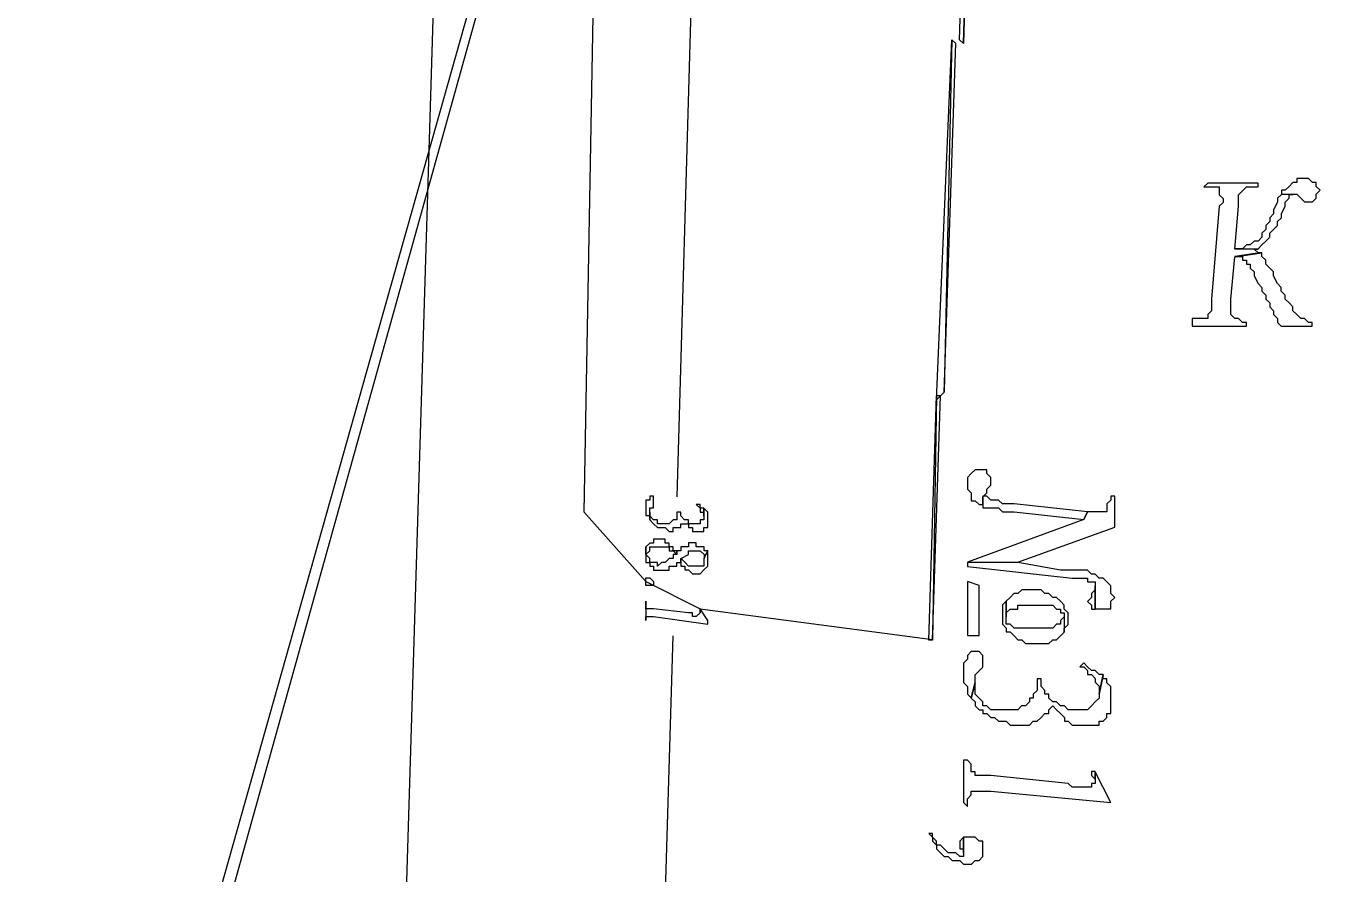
# Model space of a CAD drawing. Extents: x 212106 to 638151, y -1311344 to 1260505.
# Drawn here: x 327673 to 351532, y 84584 to 100224 of the extents above; entities that cross this region are included whole.
import ezdxf

# ---------------------------------------------------------------- set-up
doc = ezdxf.new("R2010")
doc.units = 0
doc.header["$MEASUREMENT"] = 0
doc.layers.add('at_Entity', color=7, linetype='Continuous')
doc.layers.add('DLXSCENE', color=7, linetype='Continuous')

# ---------------------------------------------------------------- blocks, each defined once
blk = doc.blocks.new('*U97')
blk.add_line((-29969, 43024), (-19469, 80728))

msp = doc.modelspace()

# ---------------------------------------------------------------- linework, layer by layer
at = {"layer": 'at_Entity', "color": 0}
for p, q in [((344887, 99965), (345745, 132254)), ((345745, 132254), (344959, 99902)), ((344959, 99902), (345816, 132254)), ((345745, 132254), (344959, 99902)), ((334316, 71970), (335603, 114184)), ((340174, 108825), (339674, 91543)), ((338174, 103043), (337960, 91264)), ((344959, 99902), (344887, 99965)), ((351175, 97408), (351103, 97408)), ((351103, 97408), (351103, 97336)), ((351246, 97408), (351175, 97408)), ((351317, 97408), (351246, 97408)), ((351389, 97336), (351317, 97408)), ((349459, 97326), (349387, 97255)), ((349387, 97255), (349459, 97255)), ((350387, 97326), (349459, 97326)), ((349459, 97255), (349531, 97255)), ((349531, 97255), (349601, 97255)), ((349601, 97255), (349673, 97255)), ((349673, 97255), (349673, 97183)), ((349673, 97183), (349673, 97183)), ((349673, 97183), (349673, 97111)), ((349673, 97111), (349745, 97040)), ((350030, 97111), (350102, 97183)), ((350030, 97040), (350030, 97111)), ((350102, 97183), (350173, 97255)), ((350102, 97183), (350102, 97183)), ((350102, 97183), (350102, 97183)), ((350173, 97255), (350245, 97255)), ((350245, 97255), (350315, 97255)), ((350315, 97255), (350387, 97255)), ((350387, 97255), (350387, 97326)), ((350817, 97117), (350745, 97045)), ((351030, 97117), (350817, 97117)), ((350889, 97193), (350818, 97193)), ((350818, 97193), (350818, 97121)), ((350818, 97121), (351031, 97121)), ((350960, 97265), (350889, 97193)), ((351031, 97336), (350960, 97265)), ((350960, 97045), (350960, 97117)), ((350960, 97117), (351030, 97117)), ((351103, 97336), (351031, 97336)), ((351031, 97336), (351031, 97336)), ((351031, 97121), (351031, 97121)), ((351031, 97121), (351103, 97121)), ((351103, 97121), (351175, 97050)), ((351460, 97336), (351389, 97336)), ((351460, 97265), (351460, 97336)), ((351532, 97193), (351460, 97265)), ((351460, 97121), (351532, 97193)), ((351460, 97050), (351460, 97121)), ((351532, 97193), (351532, 97193)), ((349673, 96897), (349531, 95188)), ((349745, 96968), (349673, 96897)), ((349745, 97040), (349745, 96968)), ((349958, 96109), (350030, 96897)), ((350030, 96897), (350030, 97040)), ((350030, 96897), (350030, 96897)), ((350745, 96974), (350673, 96830)), ((350745, 97045), (350745, 96974)), ((350817, 96759), (350888, 96902)), ((350888, 96974), (350960, 97045)), ((350888, 96902), (350888, 96974)), ((350888, 96974), (350888, 96974)), ((351175, 97050), (351175, 97050)), ((351175, 97050), (351246, 96978)), ((351246, 96978), (351317, 96978)), ((351317, 96978), (351389, 96978)), ((351389, 96978), (351460, 97050)), ((350673, 96759), (350602, 96687)), ((350602, 96687), (350602, 96616)), ((350673, 96830), (350673, 96759)), ((350745, 96616), (350817, 96687)), ((350817, 96687), (350817, 96759)), ((350531, 96472), (350460, 96401)), ((350460, 96401), (350460, 96329)), ((350602, 96616), (350531, 96544)), ((350531, 96544), (350531, 96472)), ((350531, 96472), (350531, 96472)), ((350602, 96401), (350673, 96472)), ((350602, 96329), (350602, 96401)), ((350673, 96472), (350745, 96544)), ((350745, 96544), (350745, 96616)), ((350174, 96186), (350103, 96114)), ((350245, 96186), (350174, 96186)), ((350174, 96186), (350174, 96186)), ((350316, 96257), (350245, 96186)), ((350388, 96257), (350316, 96257)), ((350460, 96329), (350388, 96257)), ((350388, 96114), (350460, 96186)), ((350460, 96186), (350531, 96257)), ((350460, 96186), (350460, 96186)), ((350531, 96257), (350602, 96329)), ((349888, 95188), (349958, 95966)), ((350387, 96109), (349958, 96109)), ((349958, 95966), (350459, 96037)), ((350031, 96114), (349959, 96114)), ((349959, 96114), (350388, 96114)), ((350460, 96046), (349960, 95974)), ((349960, 95974), (349960, 95974)), ((349960, 95974), (350031, 95974)), ((350103, 96114), (350031, 96114)), ((350031, 95974), (350103, 95974)), ((350103, 95974), (350103, 95903)), ((350387, 96037), (350315, 96109)), ((350315, 96109), (350315, 96109)), ((350315, 96109), (350387, 96109)), ((350459, 96037), (350387, 96037)), ((350387, 96037), (350387, 96037)), ((350460, 95974), (350460, 96046)), ((350531, 95903), (350460, 95974)), ((350103, 95903), (350173, 95903)), ((350173, 95903), (350173, 95903)), ((350173, 95903), (350173, 95831)), ((350173, 95831), (350245, 95831)), ((350245, 95831), (350245, 95759)), ((350245, 95759), (350316, 95688)), ((350316, 95688), (350316, 95616)), ((350531, 95831), (350531, 95903)), ((350603, 95759), (350531, 95831)), ((350673, 95688), (350603, 95759)), ((350673, 95616), (350673, 95688)), ((350316, 95616), (350388, 95473)), ((350388, 95473), (350460, 95402)), ((350745, 95473), (350673, 95616)), ((350816, 95402), (350745, 95473)), ((350460, 95402), (350460, 95330)), ((350460, 95330), (350531, 95258)), ((350531, 95258), (350531, 95187)), ((350816, 95330), (350816, 95402)), ((350888, 95258), (350816, 95330)), ((350888, 95187), (350888, 95258)), ((349531, 94973), (349459, 94901)), ((349531, 95188), (349531, 95188)), ((349531, 95188), (349531, 95045)), ((349531, 95045), (349531, 94973)), ((349888, 95116), (349888, 95188)), ((349888, 94973), (349888, 95116)), ((349888, 94901), (349888, 94973)), ((350531, 95187), (350603, 95115)), ((350603, 95115), (350603, 95044)), ((350603, 95044), (350673, 94972)), ((350673, 94972), (350673, 94901)), ((350960, 95115), (350888, 95187)), ((351031, 95044), (350960, 95115)), ((350960, 95115), (350960, 95115)), ((351031, 94972), (351031, 95044)), ((351103, 94901), (351031, 94972)), ((351031, 94972), (351031, 94972)), ((351031, 94972), (351031, 94972)), ((349244, 94830), (349174, 94830)), ((349174, 94830), (349174, 94687)), ((349387, 94830), (349244, 94830)), ((349459, 94830), (349387, 94830)), ((349387, 94830), (349387, 94830)), ((349459, 94901), (349459, 94901)), ((349459, 94901), (349459, 94830)), ((349958, 94830), (349888, 94901)), ((349888, 94901), (349888, 94901)), ((349888, 94901), (349888, 94901)), ((350030, 94830), (349958, 94830)), ((349958, 94830), (349958, 94830)), ((350102, 94758), (350030, 94830)), ((350173, 94758), (350102, 94758)), ((350173, 94687), (350173, 94758)), ((350673, 94901), (350745, 94829)), ((350745, 94829), (350745, 94829)), ((350745, 94829), (350745, 94757)), ((350745, 94757), (350816, 94686)), ((351174, 94829), (351103, 94901)), ((351245, 94829), (351174, 94829)), ((351174, 94829), (351174, 94829)), ((351316, 94757), (351245, 94829)), ((351388, 94757), (351316, 94757)), ((351388, 94686), (351388, 94757)), ((349174, 94687), (350173, 94687)), ((350816, 94686), (351388, 94686)), ((344317, 88901), (344460, 93403)), ((344460, 93403), (344388, 88901)), ((344388, 88901), (344531, 93403)), ((344460, 93403), (344388, 88901)), ((344531, 93403), (344460, 93403)), ((345101, 91969), (345030, 91898)), ((345030, 91898), (345030, 91826)), ((345174, 92041), (345101, 91969)), ((345101, 91969), (345101, 91969)), ((345245, 92041), (345174, 92041)), ((345388, 92041), (345245, 92041)), ((345245, 92041), (345245, 92041)), ((345388, 91969), (345388, 92041)), ((345459, 91898), (345388, 91969)), ((345459, 91826), (345459, 91898)), ((345030, 91826), (345030, 91755)), ((345030, 91755), (345030, 91755)), ((345030, 91755), (345030, 91684)), ((345030, 91684), (345101, 91612)), ((345388, 91684), (345459, 91755)), ((345388, 91612), (345388, 91684)), ((345388, 91684), (345388, 91684)), ((345459, 91755), (345459, 91826)), ((339175, 91480), (339104, 91480)), ((339104, 91480), (339104, 91409)), ((339104, 91409), (339104, 91409)), ((339104, 91409), (339104, 91338)), ((339246, 91552), (339175, 91552)), ((339175, 91552), (339175, 91480)), ((339175, 91480), (339175, 91480)), ((339175, 91480), (339175, 91480)), ((339246, 91480), (339246, 91552)), ((339246, 91480), (339246, 91480)), ((339246, 91480), (339246, 91480)), ((339246, 91409), (339246, 91480)), ((339246, 91338), (339246, 91409)), ((339246, 91409), (339246, 91409)), ((339246, 91409), (339246, 91409)), ((340102, 91400), (340030, 91400)), ((340030, 91400), (340030, 91400)), ((340030, 91400), (340030, 91400)), ((340030, 91400), (340102, 91329)), ((340102, 91329), (340102, 91400)), ((345101, 91612), (345101, 91541)), ((345101, 91541), (345101, 91470)), ((345101, 91470), (345174, 91470)), ((345174, 91470), (345245, 91398)), ((345245, 91398), (345316, 91398)), ((345316, 91541), (345388, 91612)), ((345316, 91398), (345316, 91541)), ((345316, 91541), (345316, 91541)), ((345389, 91552), (345317, 91552)), ((345317, 91552), (345317, 91409)), ((345317, 91409), (345317, 91338)), ((345460, 91480), (345389, 91552)), ((345531, 91480), (345460, 91480)), ((345460, 91480), (345460, 91480)), ((345460, 91480), (345460, 91480)), ((345604, 91480), (345531, 91480)), ((345675, 91409), (345604, 91480)), ((345818, 91409), (345675, 91409)), ((345889, 91409), (345818, 91409)), ((347246, 91266), (345889, 91409)), ((347675, 91480), (347603, 91409)), ((347603, 91409), (347603, 91338)), ((347746, 91552), (347675, 91552)), ((347675, 91552), (347675, 91552)), ((347675, 91552), (347675, 91480)), ((347746, 90981), (347746, 91552)), ((337960, 91264), (339103, 89979)), ((339104, 91338), (339104, 91338)), ((339104, 91338), (339104, 91338)), ((339104, 91338), (339104, 91266)), ((339104, 91266), (339104, 91266)), ((339104, 91266), (339104, 91195)), ((339104, 91195), (339175, 91195)), ((339174, 91188), (339174, 91259)), ((339174, 91259), (339174, 91259)), ((339174, 91259), (339174, 91116)), ((339246, 91116), (339174, 91188)), ((339174, 91188), (339174, 91188)), ((339175, 91266), (339175, 91338)), ((339175, 91338), (339175, 91338)), ((339175, 91338), (339246, 91338)), ((339175, 91123), (339175, 91266)), ((339175, 91266), (339175, 91266)), ((339175, 91195), (339175, 91195)), ((339175, 91195), (339175, 91123)), ((339246, 91338), (339246, 91338)), ((339246, 91338), (339246, 91338)), ((339745, 91259), (339674, 91259)), ((339674, 91259), (339674, 91259)), ((339674, 91259), (339674, 91259)), ((339674, 91259), (339674, 91188)), ((339674, 91188), (339674, 91188)), ((339674, 91188), (339674, 91188)), ((339674, 91188), (339674, 91188)), ((339674, 91188), (339674, 91116)), ((339745, 91188), (339745, 91259)), ((339745, 91259), (339745, 91259)), ((339745, 91259), (339745, 91259)), ((339817, 91116), (339745, 91188)), ((339745, 91188), (339745, 91188)), ((339745, 91188), (339745, 91188)), ((340173, 91329), (340102, 91329)), ((340102, 91329), (340102, 91329)), ((340102, 91329), (340102, 91329)), ((340102, 91329), (340102, 91258)), ((340102, 91258), (340173, 91258)), ((340173, 91329), (340173, 91329)), ((340173, 91186), (340173, 91329)), ((340173, 91258), (340173, 91258)), ((340173, 91258), (340173, 91186)), ((340173, 91186), (340173, 91186)), ((340245, 91259), (340174, 91330)), ((340174, 91330), (340174, 91188)), ((340174, 91188), (340174, 91188)), ((340174, 91188), (340174, 91116)), ((340245, 91188), (340245, 91259)), ((340245, 91259), (340245, 91259)), ((340245, 91259), (340245, 91259)), ((340245, 91259), (340245, 91259)), ((340245, 91116), (340245, 91188)), ((340245, 91188), (340245, 91188)), ((345317, 91338), (345389, 91338)), ((345389, 91338), (345460, 91338)), ((345460, 91338), (345531, 91338)), ((345531, 91338), (345604, 91338)), ((345604, 91338), (345675, 91266)), ((345675, 91266), (345818, 91266)), ((345818, 91266), (345889, 91266)), ((345889, 91266), (347175, 91123)), ((347175, 91123), (347246, 91266)), ((347246, 91266), (347175, 91123)), ((347318, 91266), (347246, 91266)), ((347461, 91266), (347318, 91266)), ((347532, 91266), (347461, 91266)), ((347461, 91266), (347461, 91266)), ((347603, 91266), (347532, 91266)), ((347603, 91338), (347603, 91266)), ((339174, 91116), (339174, 91116)), ((339174, 91116), (339174, 91116)), ((339174, 91116), (339246, 91045)), ((339317, 91116), (339246, 91116)), ((339246, 91116), (339246, 91116)), ((339246, 91116), (339246, 91116)), ((339246, 91116), (339246, 91116)), ((339246, 91045), (339246, 91045)), ((339246, 91045), (339246, 91045)), ((339246, 91045), (339246, 91045)), ((339246, 91045), (339317, 90974)), ((339317, 91045), (339317, 91116)), ((339389, 91045), (339317, 91045)), ((339317, 90974), (339317, 90974)), ((339317, 90974), (339389, 90974)), ((339460, 91045), (339389, 91045)), ((339389, 91045), (339389, 91045)), ((339389, 91045), (339389, 91045)), ((339389, 90974), (339389, 90974)), ((339389, 90974), (339460, 90974)), ((339531, 91045), (339460, 91045)), ((339460, 91045), (339460, 91045)), ((339460, 90974), (339460, 90974)), ((339460, 90974), (339531, 90902)), ((339603, 91116), (339531, 91045)), ((339531, 91045), (339531, 91045)), ((339531, 91045), (339531, 91045)), ((339531, 90902), (339531, 90902)), ((339531, 90902), (339531, 90902)), ((339531, 90902), (339603, 90902)), ((339674, 91116), (339603, 91116)), ((339603, 91116), (339603, 91116)), ((339603, 91116), (339603, 91116)), ((339603, 90902), (339603, 90974)), ((339603, 90974), (339674, 90974)), ((339674, 90974), (339674, 90974)), ((339674, 90974), (339674, 90974)), ((339674, 90974), (339745, 90974)), ((339745, 90974), (339745, 91045)), ((339745, 91045), (339745, 91045)), ((339745, 91045), (339817, 91045)), ((339745, 90974), (339745, 90974)), ((339888, 91116), (339817, 91116)), ((339817, 91116), (339817, 91116)), ((339817, 91116), (339817, 91116)), ((339817, 91045), (339817, 91045)), ((339817, 91045), (339817, 91045)), ((339817, 91045), (339888, 91045)), ((339888, 91045), (339888, 91116)), ((339888, 91116), (339888, 91116)), ((339959, 91045), (339888, 91045)), ((339888, 91045), (339888, 91045)), ((339888, 91045), (339888, 90974)), ((339888, 90974), (339888, 90974)), ((339888, 90974), (339959, 90974)), ((340031, 91045), (339959, 91045)), ((339959, 91045), (339959, 91045)), ((339959, 90974), (339959, 90974)), ((339959, 90974), (339959, 90902)), ((339959, 90902), (340031, 90902)), ((340102, 91045), (340031, 91045)), ((340031, 91045), (340031, 91045)), ((340031, 90902), (340031, 90902)), ((340031, 90902), (340031, 90902)), ((340031, 90902), (340102, 90902)), ((340174, 91116), (340102, 91116)), ((340102, 91116), (340102, 91045)), ((340102, 91045), (340102, 91045)), ((340102, 91045), (340102, 91045)), ((340102, 90902), (340102, 90902)), ((340102, 90902), (340174, 90902)), ((340174, 91116), (340174, 91116)), ((340174, 90902), (340174, 90974)), ((340174, 90974), (340174, 90974)), ((340174, 90974), (340245, 90974)), ((340245, 91045), (340245, 91116)), ((340245, 91116), (340245, 91116)), ((340245, 90974), (340245, 91045)), ((340245, 91045), (340245, 91045)), ((340245, 90974), (340245, 90974)), ((340245, 90974), (340245, 90974)), ((347175, 91123), (345032, 90338)), ((345961, 90338), (347746, 90981)), ((339174, 90689), (339102, 90617)), ((339245, 90689), (339174, 90689)), ((339174, 90689), (339174, 90689)), ((339174, 90689), (339174, 90689)), ((339174, 90689), (339174, 90689)), ((339317, 90760), (339245, 90760)), ((339245, 90760), (339245, 90689)), ((339389, 90760), (339317, 90760)), ((339317, 90760), (339317, 90760)), ((339317, 90760), (339317, 90760)), ((339460, 90760), (339389, 90760)), ((339389, 90760), (339389, 90760)), ((339460, 90689), (339460, 90760)), ((339531, 90689), (339460, 90689)), ((339531, 90617), (339531, 90689)), ((339531, 90689), (339531, 90689)), ((339531, 90689), (339531, 90689)), ((339960, 90690), (339888, 90690)), ((339888, 90690), (339888, 90619)), ((340031, 90690), (339960, 90690)), ((339960, 90690), (339960, 90690)), ((340031, 90619), (340031, 90690)), ((339102, 90617), (339102, 90475)), ((339102, 90475), (339174, 90546)), ((339102, 90475), (339102, 90475)), ((339103, 90476), (339103, 90619)), ((339103, 90619), (339103, 90619)), ((339103, 90619), (339103, 90619)), ((339103, 90619), (339103, 90547)), ((339103, 90547), (339103, 90547)), ((339103, 90547), (339103, 90476)), ((339174, 90405), (339103, 90476)), ((339103, 90476), (339103, 90476)), ((339103, 90476), (339103, 90476)), ((339103, 90476), (339103, 90476)), ((339103, 90476), (339103, 90405)), ((339174, 90546), (339174, 90617)), ((339174, 90617), (339174, 90617)), ((339174, 90617), (339245, 90617)), ((339174, 90546), (339174, 90546)), ((339174, 90546), (339174, 90546)), ((339245, 90617), (339245, 90617)), ((339245, 90617), (339245, 90617)), ((339245, 90617), (339317, 90617)), ((339317, 90617), (339317, 90617)), ((339317, 90617), (339389, 90617)), ((339389, 90617), (339389, 90617)), ((339389, 90617), (339460, 90617)), ((339460, 90617), (339460, 90617)), ((339460, 90617), (339460, 90617)), ((339460, 90617), (339531, 90617)), ((339603, 90617), (339531, 90617)), ((339531, 90617), (339531, 90546)), ((339531, 90546), (339603, 90546)), ((339603, 90546), (339603, 90617)), ((339603, 90617), (339603, 90617)), ((339674, 90546), (339603, 90546)), ((339603, 90546), (339603, 90546)), ((339603, 90546), (339603, 90546)), ((339603, 90546), (339674, 90475)), ((339674, 90476), (339603, 90476)), ((339603, 90476), (339603, 90476)), ((339603, 90476), (339603, 90405)), ((339746, 90547), (339674, 90547)), ((339674, 90547), (339674, 90547)), ((339674, 90547), (339674, 90547)), ((339674, 90547), (339674, 90476)), ((339674, 90475), (339674, 90546)), ((339817, 90619), (339746, 90619)), ((339746, 90619), (339746, 90547)), ((339746, 90405), (339888, 90476)), ((339888, 90619), (339817, 90619)), ((339817, 90619), (339817, 90619)), ((339817, 90619), (339817, 90619)), ((339888, 90619), (339888, 90619)), ((339888, 90619), (339888, 90619)), ((339888, 90476), (339888, 90547)), ((339888, 90547), (339960, 90547)), ((339888, 90476), (339888, 90476)), ((339960, 90547), (339960, 90547)), ((339960, 90547), (339960, 90547)), ((339960, 90547), (340031, 90547)), ((340102, 90619), (340031, 90619)), ((340031, 90619), (340031, 90619)), ((340031, 90547), (340031, 90547)), ((340031, 90547), (340102, 90547)), ((340175, 90619), (340102, 90619)), ((340102, 90619), (340102, 90619)), ((340102, 90547), (340102, 90547)), ((340102, 90547), (340102, 90547)), ((340102, 90547), (340175, 90476)), ((340246, 90550), (340174, 90408)), ((340175, 90547), (340175, 90619)), ((340246, 90547), (340175, 90547)), ((340175, 90547), (340175, 90547)), ((340175, 90547), (340175, 90547)), ((340175, 90405), (340246, 90547)), ((340175, 90476), (340175, 90476)), ((340175, 90476), (340175, 90476)), ((340175, 90476), (340175, 90405)), ((340246, 90479), (340246, 90550)), ((340246, 90408), (340246, 90479)), ((340246, 90479), (340246, 90479)), ((339103, 90405), (339103, 90405)), ((339103, 90405), (339103, 90333)), ((339103, 90333), (339103, 90333)), ((339103, 90333), (339174, 90333)), ((339174, 90333), (339174, 90405)), ((339174, 90405), (339174, 90405)), ((339174, 90405), (339174, 90405)), ((339245, 90333), (339174, 90333)), ((339174, 90333), (339174, 90333)), ((339174, 90333), (339174, 90262)), ((339174, 90262), (339174, 90262)), ((339174, 90262), (339245, 90262)), ((339317, 90333), (339245, 90333)), ((339245, 90333), (339245, 90333)), ((339245, 90262), (339245, 90262)), ((339245, 90262), (339245, 90191)), ((339245, 90191), (339317, 90191)), ((339389, 90333), (339317, 90262)), ((339317, 90262), (339317, 90333)), ((339317, 90333), (339317, 90333)), ((339317, 90191), (339317, 90191)), ((339317, 90191), (339389, 90191)), ((339460, 90333), (339389, 90333)), ((339389, 90333), (339389, 90333)), ((339389, 90333), (339389, 90333)), ((339389, 90191), (339389, 90191)), ((339389, 90191), (339460, 90191)), ((339532, 90405), (339460, 90333)), ((339460, 90333), (339460, 90333)), ((339460, 90333), (339460, 90333)), ((339460, 90333), (339460, 90333)), ((339460, 90191), (339460, 90191)), ((339460, 90191), (339460, 90191)), ((339460, 90191), (339532, 90191)), ((339603, 90405), (339532, 90405)), ((339532, 90405), (339532, 90405)), ((339532, 90191), (339532, 90262)), ((339532, 90262), (339603, 90262)), ((339532, 90191), (339532, 90191)), ((339603, 90262), (339603, 90262)), ((339603, 90262), (339603, 90262)), ((339603, 90262), (339674, 90262)), ((339674, 90262), (339674, 90333)), ((339674, 90333), (339674, 90333)), ((339674, 90333), (339746, 90333)), ((339818, 90336), (339746, 90408)), ((339746, 90408), (339746, 90336)), ((339746, 90333), (339746, 90405)), ((339746, 90336), (339746, 90265)), ((339746, 90333), (339746, 90333)), ((339746, 90333), (339746, 90333)), ((339746, 90265), (339818, 90265)), ((339889, 90265), (339818, 90336)), ((339818, 90336), (339818, 90336)), ((339818, 90336), (339818, 90336)), ((339818, 90265), (339818, 90265)), ((339818, 90265), (339818, 90194)), ((339818, 90194), (339889, 90194)), ((339960, 90265), (339889, 90265)), ((339889, 90265), (339889, 90265)), ((339889, 90265), (339889, 90265)), ((339889, 90194), (339889, 90194)), ((339889, 90194), (339889, 90194)), ((339889, 90194), (339889, 90194)), ((339889, 90194), (339960, 90122)), ((340032, 90265), (339960, 90265)), ((339960, 90265), (339960, 90265)), ((340103, 90265), (340032, 90265)), ((340032, 90265), (340032, 90265)), ((340032, 90265), (340032, 90265)), ((340174, 90265), (340103, 90265)), ((340103, 90265), (340103, 90265)), ((340103, 90122), (340174, 90194)), ((340174, 90408), (340174, 90336)), ((340174, 90336), (340174, 90336)), ((340174, 90336), (340174, 90336)), ((340174, 90336), (340174, 90265)), ((340174, 90265), (340174, 90265)), ((340174, 90265), (340174, 90265)), ((340174, 90194), (340246, 90265)), ((340174, 90194), (340174, 90194)), ((340174, 90194), (340174, 90194)), ((340174, 90194), (340174, 90194)), ((340175, 90405), (340175, 90405)), ((340175, 90405), (340175, 90405)), ((340246, 90336), (340246, 90408)), ((340246, 90408), (340246, 90408)), ((340246, 90408), (340246, 90408)), ((340246, 90265), (340246, 90336)), ((340246, 90336), (340246, 90336)), ((340246, 90336), (340246, 90336)), ((340246, 90265), (340246, 90265)), ((340246, 90265), (340246, 90265)), ((345959, 90329), (345031, 90329)), ((345031, 90329), (345031, 90258)), ((345031, 90258), (346959, 90044)), ((345032, 90338), (345961, 90338)), ((346744, 90187), (345959, 90329)), ((346888, 90187), (346744, 90187)), ((346959, 90187), (346888, 90187)), ((347102, 90187), (346959, 90187)), ((347173, 90187), (347102, 90187)), ((347245, 90187), (347173, 90187)), ((347316, 90115), (347245, 90187)), ((339103, 89978), (339103, 90050)), ((339103, 90050), (339103, 90050)), ((339103, 90050), (339175, 90050)), ((339103, 89979), (340103, 89475)), ((339103, 89907), (339103, 89978)), ((339103, 89978), (339103, 89978)), ((339103, 89978), (339103, 89978)), ((339103, 89978), (339103, 89978)), ((339175, 90050), (339175, 90050)), ((339175, 90050), (339175, 90050)), ((339175, 90050), (339246, 89978)), ((339246, 89978), (339246, 89978)), ((339246, 89978), (339246, 89978)), ((339246, 89978), (339246, 89978)), ((339246, 89978), (339246, 89907)), ((339960, 90122), (339960, 90122)), ((339960, 90122), (340032, 90122)), ((340032, 90122), (340032, 90122)), ((340032, 90122), (340032, 90122)), ((340032, 90122), (340103, 90122)), ((340103, 90122), (340103, 90122)), ((345246, 89909), (345032, 89980)), ((345032, 89980), (345032, 88982)), ((346959, 90044), (347031, 90044)), ((347031, 90044), (347102, 90044)), ((347102, 90044), (347245, 90044)), ((347245, 90044), (347245, 89973)), ((347245, 89973), (347316, 89973)), ((347387, 90115), (347316, 90115)), ((347316, 90115), (347316, 90115)), ((347316, 90115), (347316, 90115)), ((347316, 89973), (347387, 89973)), ((347460, 90044), (347387, 90115)), ((347387, 89973), (347387, 89901)), ((347531, 90044), (347460, 90044)), ((347602, 89973), (347531, 90044)), ((347674, 89901), (347602, 89973)), ((347602, 89973), (347602, 89973)), ((339175, 89907), (339103, 89907)), ((339103, 89907), (339103, 89907)), ((339103, 89907), (339103, 89907)), ((339103, 89907), (339103, 89907)), ((339246, 89907), (339175, 89907)), ((339175, 89907), (339175, 89907)), ((339175, 89907), (339175, 89907)), ((339246, 89907), (339246, 89907)), ((339246, 89907), (339246, 89907)), ((339246, 89907), (339246, 89907)), ((339246, 89907), (339246, 89907)), ((345246, 88982), (345246, 89909)), ((345887, 89757), (345816, 89686)), ((345959, 89757), (345887, 89757)), ((346031, 89829), (345959, 89757)), ((346102, 89829), (346031, 89829)), ((346174, 89829), (346102, 89829)), ((346245, 89829), (346174, 89829)), ((346316, 89829), (346245, 89829)), ((346387, 89829), (346316, 89829)), ((346459, 89757), (346387, 89829)), ((346530, 89757), (346459, 89757)), ((346602, 89686), (346530, 89757)), ((347388, 89827), (347316, 89756)), ((347316, 89756), (347316, 89756)), ((347316, 89756), (347316, 89685)), ((347387, 89901), (347387, 89473)), ((347388, 89471), (347388, 89898)), ((347388, 89898), (347388, 89827)), ((347674, 89830), (347674, 89901)), ((347674, 89759), (347674, 89830)), ((347745, 89687), (347674, 89759)), ((339103, 89548), (339103, 89619)), ((339103, 89619), (339103, 89619)), ((339103, 89619), (339103, 89263)), ((339103, 89476), (339103, 89548)), ((339103, 89548), (339103, 89548)), ((339174, 89476), (339103, 89476)), ((339103, 89476), (339103, 89476)), ((339245, 89476), (339174, 89476)), ((339174, 89476), (339174, 89476)), ((339174, 89476), (339174, 89476)), ((339174, 89476), (339174, 89476)), ((339889, 89405), (339245, 89476)), ((339245, 89476), (339245, 89476)), ((340103, 89479), (340103, 89479)), ((340103, 89479), (340103, 89408)), ((340103, 89408), (340103, 89479)), ((340245, 89263), (340103, 89476)), ((340103, 89476), (340103, 89405)), ((340103, 89475), (344389, 88910)), ((345746, 89619), (345674, 89548)), ((345674, 89548), (345674, 89476)), ((345674, 89476), (345674, 89405)), ((345816, 89686), (345745, 89615)), ((345745, 89615), (345745, 89329)), ((345745, 89401), (345816, 89472)), ((345746, 89334), (345746, 89619)), ((345816, 89686), (345816, 89686)), ((345816, 89686), (345816, 89686)), ((345816, 89472), (345887, 89472)), ((345887, 89472), (345959, 89472)), ((345959, 89472), (345959, 89543)), ((345959, 89543), (346031, 89543)), ((346031, 89543), (346102, 89543)), ((346102, 89543), (346245, 89543)), ((346245, 89543), (346316, 89543)), ((346316, 89543), (346387, 89543)), ((346387, 89543), (346459, 89543)), ((346459, 89543), (346530, 89543)), ((346530, 89543), (346602, 89543)), ((346674, 89686), (346602, 89686)), ((346602, 89543), (346674, 89472)), ((346745, 89615), (346674, 89686)), ((346674, 89472), (346745, 89472)), ((346816, 89543), (346745, 89615)), ((346745, 89615), (346745, 89615)), ((346745, 89472), (346745, 89401)), ((346816, 89472), (346816, 89543)), ((346888, 89401), (346816, 89472)), ((347316, 89685), (347244, 89613)), ((347244, 89613), (347244, 89613)), ((347244, 89613), (347316, 89542)), ((347316, 89542), (347316, 89471)), ((347316, 89471), (347388, 89471)), ((347387, 89473), (347460, 89473)), ((347460, 89473), (347531, 89473)), ((347531, 89473), (347602, 89473)), ((347602, 89473), (347674, 89473)), ((347674, 89616), (347745, 89687)), ((347674, 89545), (347674, 89616)), ((347674, 89473), (347674, 89545)), ((347674, 89473), (347674, 89473)), ((339103, 89263), (339103, 89334)), ((339103, 89334), (339103, 89334)), ((339103, 89334), (339174, 89334)), ((339103, 89263), (339103, 89263)), ((339103, 89263), (339103, 89263)), ((339103, 89263), (339103, 89263)), ((339103, 89263), (339103, 89263)), ((339174, 89334), (339174, 89334)), ((339174, 89334), (339174, 89334)), ((339174, 89334), (339245, 89334)), ((339245, 89334), (339245, 89334)), ((339245, 89334), (340245, 89191)), ((339960, 89405), (339889, 89405)), ((339960, 89334), (339960, 89405)), ((340031, 89334), (339960, 89334)), ((340103, 89405), (340031, 89334)), ((340031, 89334), (340031, 89334)), ((340031, 89334), (340031, 89334)), ((340103, 89408), (340103, 89408)), ((340103, 89405), (340103, 89405)), ((340103, 89405), (340103, 89405)), ((340103, 89405), (340103, 89405)), ((340245, 89191), (340245, 89263)), ((345674, 89405), (345674, 89334)), ((345674, 89334), (345674, 89334)), ((345674, 89334), (345674, 89263)), ((345674, 89263), (345674, 89191)), ((345745, 89329), (345745, 89401)), ((345745, 89329), (345745, 89329)), ((345746, 89263), (345746, 89334)), ((345746, 89191), (345746, 89263)), ((346745, 89401), (346816, 89401)), ((346817, 89334), (346745, 89263)), ((346745, 89263), (346745, 89191)), ((346816, 89401), (346816, 89329)), ((346816, 89329), (346816, 89044)), ((346817, 89049), (346817, 89334)), ((346817, 89334), (346817, 89334)), ((346888, 89329), (346888, 89401)), ((346888, 89258), (346888, 89329)), ((346888, 89187), (346888, 89258)), ((346888, 89258), (346888, 89258)), ((345674, 89191), (345746, 89120)), ((345817, 89191), (345746, 89191)), ((345746, 89120), (345746, 89049)), ((345746, 89049), (345817, 89049)), ((345889, 89120), (345817, 89191)), ((345817, 89049), (345817, 89049)), ((345817, 89049), (345889, 88977)), ((345960, 89120), (345889, 89120)), ((346031, 89120), (345960, 89120)), ((346102, 89120), (346031, 89120)), ((346031, 89120), (346031, 89120)), ((346245, 89120), (346102, 89120)), ((346317, 89120), (346245, 89120)), ((346389, 89120), (346317, 89120)), ((346460, 89120), (346389, 89120)), ((346531, 89120), (346460, 89120)), ((346603, 89120), (346531, 89120)), ((346531, 89120), (346531, 89120)), ((346674, 89191), (346603, 89120)), ((346745, 89191), (346674, 89191)), ((346745, 88977), (346817, 89049)), ((346816, 89116), (346888, 89187)), ((346816, 89044), (346816, 89116)), ((339102, 71756), (339603, 88977)), ((344388, 88901), (344317, 88901)), ((345032, 88982), (345246, 88982)), ((345889, 88977), (345960, 88906)), ((345960, 88906), (346031, 88906)), ((346031, 88906), (346102, 88835)), ((346102, 88835), (346174, 88835)), ((346174, 88835), (346245, 88835)), ((346245, 88835), (346317, 88835)), ((346317, 88835), (346389, 88835)), ((346389, 88835), (346460, 88835)), ((346460, 88835), (346531, 88835)), ((346531, 88835), (346603, 88906)), ((346603, 88906), (346674, 88906)), ((346674, 88906), (346745, 88977)), ((346745, 88977), (346745, 88977)), ((345031, 88545), (344960, 88474)), ((345102, 88688), (345031, 88616)), ((345031, 88616), (345031, 88616)), ((345031, 88616), (345031, 88545)), ((345173, 88688), (345102, 88688)), ((345245, 88688), (345173, 88688)), ((345173, 88688), (345173, 88688)), ((345317, 88616), (345245, 88688)), ((345317, 88545), (345317, 88616)), ((345317, 88616), (345317, 88616)), ((345317, 88474), (345317, 88545)), ((344960, 88474), (344960, 88403)), ((344960, 88403), (344960, 88331)), ((344960, 88331), (344960, 88260)), ((345173, 88260), (345245, 88331)), ((345245, 88331), (345317, 88403)), ((345245, 88331), (345245, 88331)), ((345317, 88403), (345317, 88474)), ((345317, 88474), (345317, 88474)), ((347175, 88478), (347103, 88407)), ((347103, 88407), (347175, 88407)), ((347246, 88407), (347175, 88478)), ((347175, 88407), (347246, 88336)), ((347317, 88336), (347246, 88407)), ((347246, 88336), (347246, 88264)), ((347388, 88336), (347317, 88336)), ((347461, 88264), (347388, 88336)), ((344960, 88260), (344960, 88189)), ((344960, 88189), (344960, 88118)), ((344960, 88118), (345031, 88046)), ((345031, 88046), (345031, 87975)), ((345102, 87833), (345173, 88118)), ((345173, 88114), (345102, 87829)), ((345173, 88189), (345173, 88260)), ((345173, 88118), (345173, 88189)), ((345173, 88189), (345173, 88189)), ((345173, 88118), (345173, 88118)), ((345173, 88043), (345173, 88114)), ((345173, 87972), (345173, 88043)), ((346387, 88186), (346316, 88186)), ((346316, 88186), (346316, 88114)), ((346316, 88114), (346316, 88114)), ((346316, 88114), (346316, 88043)), ((346316, 88043), (346316, 87972)), ((346387, 88114), (346387, 88186)), ((346387, 88043), (346387, 88114)), ((346459, 87972), (346387, 88043)), ((347246, 88264), (347317, 88264)), ((347317, 88264), (347388, 88193)), ((347388, 88193), (347388, 88122)), ((347388, 88122), (347461, 88051)), ((347530, 88257), (347459, 87901)), ((347532, 88264), (347461, 88264)), ((347461, 87908), (347532, 88264)), ((347461, 88051), (347461, 87979)), ((347530, 88186), (347530, 88257)), ((347602, 88186), (347530, 88186)), ((347602, 88114), (347602, 88186)), ((347673, 88043), (347602, 88114)), ((347673, 87972), (347673, 88043)), ((345031, 87975), (345031, 87904)), ((345031, 87904), (345102, 87833)), ((345102, 87833), (345102, 87833)), ((345102, 87829), (345173, 87758)), ((345173, 87901), (345173, 87972)), ((345244, 87829), (345173, 87901)), ((345317, 87758), (345244, 87829)), ((346245, 87829), (346174, 87829)), ((346174, 87829), (346174, 87758)), ((346316, 87972), (346245, 87901)), ((346245, 87901), (346245, 87829)), ((346459, 87901), (346459, 87972)), ((346531, 87901), (346459, 87901)), ((346531, 87829), (346531, 87901)), ((346602, 87758), (346531, 87829)), ((347459, 87829), (347388, 87758)), ((347459, 87901), (347459, 87901)), ((347459, 87901), (347459, 87829)), ((347461, 87979), (347461, 87908)), ((347673, 87901), (347673, 87972)), ((347673, 87829), (347673, 87901)), ((347673, 87758), (347673, 87829)), ((345173, 87758), (345173, 87687)), ((345173, 87687), (345244, 87616)), ((345244, 87616), (345317, 87616)), ((345317, 87687), (345317, 87758)), ((345317, 87758), (345317, 87758)), ((345388, 87687), (345317, 87687)), ((345317, 87616), (345317, 87545)), ((345459, 87616), (345388, 87687)), ((345530, 87616), (345459, 87616)), ((345674, 87616), (345530, 87616)), ((345745, 87616), (345674, 87616)), ((345674, 87616), (345674, 87616)), ((345816, 87616), (345745, 87616)), ((345888, 87616), (345816, 87616)), ((345959, 87616), (345888, 87616)), ((346030, 87687), (345959, 87616)), ((346102, 87687), (346030, 87687)), ((346174, 87758), (346102, 87687)), ((346102, 87687), (346102, 87687)), ((346531, 87616), (346602, 87687)), ((346531, 87545), (346531, 87616)), ((346673, 87758), (346602, 87758)), ((346602, 87687), (346602, 87687)), ((346602, 87687), (346673, 87616)), ((346744, 87687), (346673, 87758)), ((346673, 87616), (346744, 87545)), ((346817, 87687), (346744, 87687)), ((346744, 87687), (346744, 87687)), ((346888, 87616), (346817, 87687)), ((346959, 87616), (346888, 87616)), ((347102, 87616), (346959, 87616)), ((346959, 87616), (346959, 87616)), ((347174, 87616), (347102, 87616)), ((347245, 87616), (347174, 87616)), ((347316, 87687), (347245, 87616)), ((347388, 87758), (347316, 87687)), ((347316, 87687), (347316, 87687)), ((347388, 87758), (347388, 87758)), ((347673, 87687), (347673, 87758)), ((347673, 87616), (347673, 87687)), ((347673, 87545), (347673, 87616)), ((345317, 87545), (345388, 87545)), ((345388, 87545), (345459, 87473)), ((345459, 87473), (345530, 87473)), ((345530, 87473), (345602, 87402)), ((345602, 87402), (345674, 87402)), ((345674, 87402), (345745, 87402)), ((345745, 87402), (345816, 87331)), ((345816, 87331), (345888, 87331)), ((345888, 87331), (345959, 87331)), ((345959, 87331), (346030, 87331)), ((346030, 87331), (346102, 87331)), ((346102, 87331), (346174, 87331)), ((346174, 87331), (346245, 87402)), ((346245, 87402), (346316, 87402)), ((346316, 87402), (346387, 87473)), ((346316, 87402), (346316, 87402)), ((346387, 87473), (346459, 87545)), ((346459, 87545), (346531, 87545)), ((346744, 87545), (346817, 87473)), ((346817, 87473), (346817, 87402)), ((346817, 87402), (346888, 87402)), ((346888, 87402), (346959, 87331)), ((346959, 87331), (347030, 87331)), ((347030, 87331), (347102, 87331)), ((347102, 87331), (347174, 87331)), ((347174, 87331), (347174, 87331)), ((347174, 87331), (347316, 87331)), ((347316, 87331), (347388, 87331)), ((347388, 87331), (347459, 87331)), ((347459, 87331), (347459, 87402)), ((347459, 87402), (347530, 87402)), ((347530, 87402), (347602, 87473)), ((347530, 87402), (347530, 87402)), ((347602, 87473), (347602, 87545)), ((347602, 87545), (347673, 87545)), ((345030, 86685), (344959, 86685)), ((344959, 86685), (344959, 85902)), ((345101, 86614), (345030, 86685)), ((345101, 86543), (345101, 86614)), ((345101, 86472), (345101, 86543)), ((345174, 86472), (345101, 86472)), ((345101, 86472), (345101, 86472)), ((345174, 86400), (345174, 86472)), ((345245, 86400), (345174, 86400)), ((345174, 86400), (345174, 86400)), ((345387, 86400), (345245, 86400)), ((345459, 86400), (345387, 86400)), ((346888, 86258), (345459, 86400)), ((347388, 86476), (347317, 86476)), ((347317, 86476), (347317, 86404)), ((347317, 86404), (347388, 86333)), ((347388, 86333), (347388, 86476)), ((347674, 85902), (347388, 86472)), ((347388, 86472), (347388, 86329)), ((346959, 86187), (346888, 86258)), ((347102, 86187), (346959, 86187)), ((347173, 86187), (347102, 86187)), ((347245, 86187), (347173, 86187)), ((347316, 86187), (347245, 86187)), ((347245, 86187), (347245, 86187)), ((347388, 86258), (347316, 86258)), ((347316, 86258), (347316, 86187)), ((347388, 86333), (347388, 86333)), ((347388, 86329), (347388, 86258)), ((344959, 85902), (345030, 85831)), ((345030, 85973), (345101, 86045)), ((345030, 85902), (345030, 85973)), ((345030, 85831), (345030, 85902)), ((345101, 86045), (345101, 86116)), ((345101, 86116), (345174, 86116)), ((345101, 86045), (345101, 86045)), ((345174, 86116), (345174, 86116)), ((345174, 86116), (345245, 86116)), ((345245, 86116), (345316, 86116)), ((345316, 86116), (345459, 86116)), ((345459, 86116), (347674, 85902)), ((344389, 85335), (344317, 85335)), ((344317, 85335), (344317, 85335)), ((344317, 85335), (344389, 85263)), ((344389, 85263), (344389, 85335)), ((344460, 85192), (344389, 85263)), ((344389, 85263), (344389, 85192)), ((344389, 85192), (344460, 85121)), ((344460, 85121), (344460, 85192)), ((344960, 85265), (344889, 85194)), ((344889, 85194), (344889, 85123)), ((344960, 84980), (344960, 85265)), ((345031, 85263), (344960, 85263)), ((344960, 85263), (344960, 84979)), ((345103, 85263), (345031, 85263)), ((345174, 85263), (345103, 85263)), ((345103, 85263), (345103, 85263)), ((345245, 85192), (345174, 85263)), ((345317, 85192), (345245, 85192)), ((345317, 85121), (345317, 85192)), ((344531, 85121), (344460, 85121)), ((344460, 85121), (344460, 85050)), ((344460, 85050), (344531, 84979)), ((344603, 85050), (344531, 85121)), ((344531, 84979), (344531, 84979)), ((344531, 84979), (344603, 84908)), ((344674, 84979), (344603, 85050)), ((344746, 84979), (344674, 84979)), ((344817, 84979), (344746, 84979)), ((344889, 84908), (344817, 84979)), ((344889, 85123), (344889, 85051)), ((344889, 85051), (344960, 85051)), ((344960, 85051), (344960, 84980)), ((344960, 84979), (344960, 84908)), ((345317, 85050), (345317, 85121)), ((345317, 84979), (345317, 85050)), ((345317, 84908), (345317, 84979)), ((344603, 84908), (344674, 84908)), ((344674, 84908), (344746, 84837)), ((344746, 84837), (344817, 84837)), ((344817, 84837), (344889, 84837)), ((344960, 84908), (344889, 84908)), ((344889, 84908), (344889, 84908)), ((344889, 84837), (344960, 84766)), ((344960, 84766), (344960, 84766)), ((344960, 84766), (345031, 84766)), ((345031, 84766), (345103, 84766)), ((345103, 84766), (345174, 84837)), ((345174, 84837), (345245, 84837)), ((345245, 84837), (345317, 84908)), ((345245, 84837), (345245, 84837))]:
    msp.add_line(p, q, dxfattribs=at)
at = {"layer": 'at_Entity', "color": 1}
for p, q in [((338317, 109323), (327673, 71609)), ((344459, 93329), (344744, 99969)), ((344459, 93329), (344744, 99969)), ((344744, 99969), (344602, 93472)), ((344744, 99969), (344602, 93472)), ((344744, 99969), (344602, 93472)), ((344744, 99969), (344602, 93472)), ((344816, 99897), (344744, 99969)), ((344816, 99897), (344744, 99969)), ((344602, 93472), (344816, 99897)), ((344602, 93472), (344816, 99897)), ((344602, 93472), (344459, 93329)), ((344602, 93472), (344459, 93329))]:
    msp.add_line(p, q, dxfattribs=at)

# ---------------------------------------------------------------- block references
at = {"layer": 'DLXSCENE'}
msp.add_blockref('*U97', (357928, 28595), dxfattribs=at)

doc.saveas('drawing.dxf')
